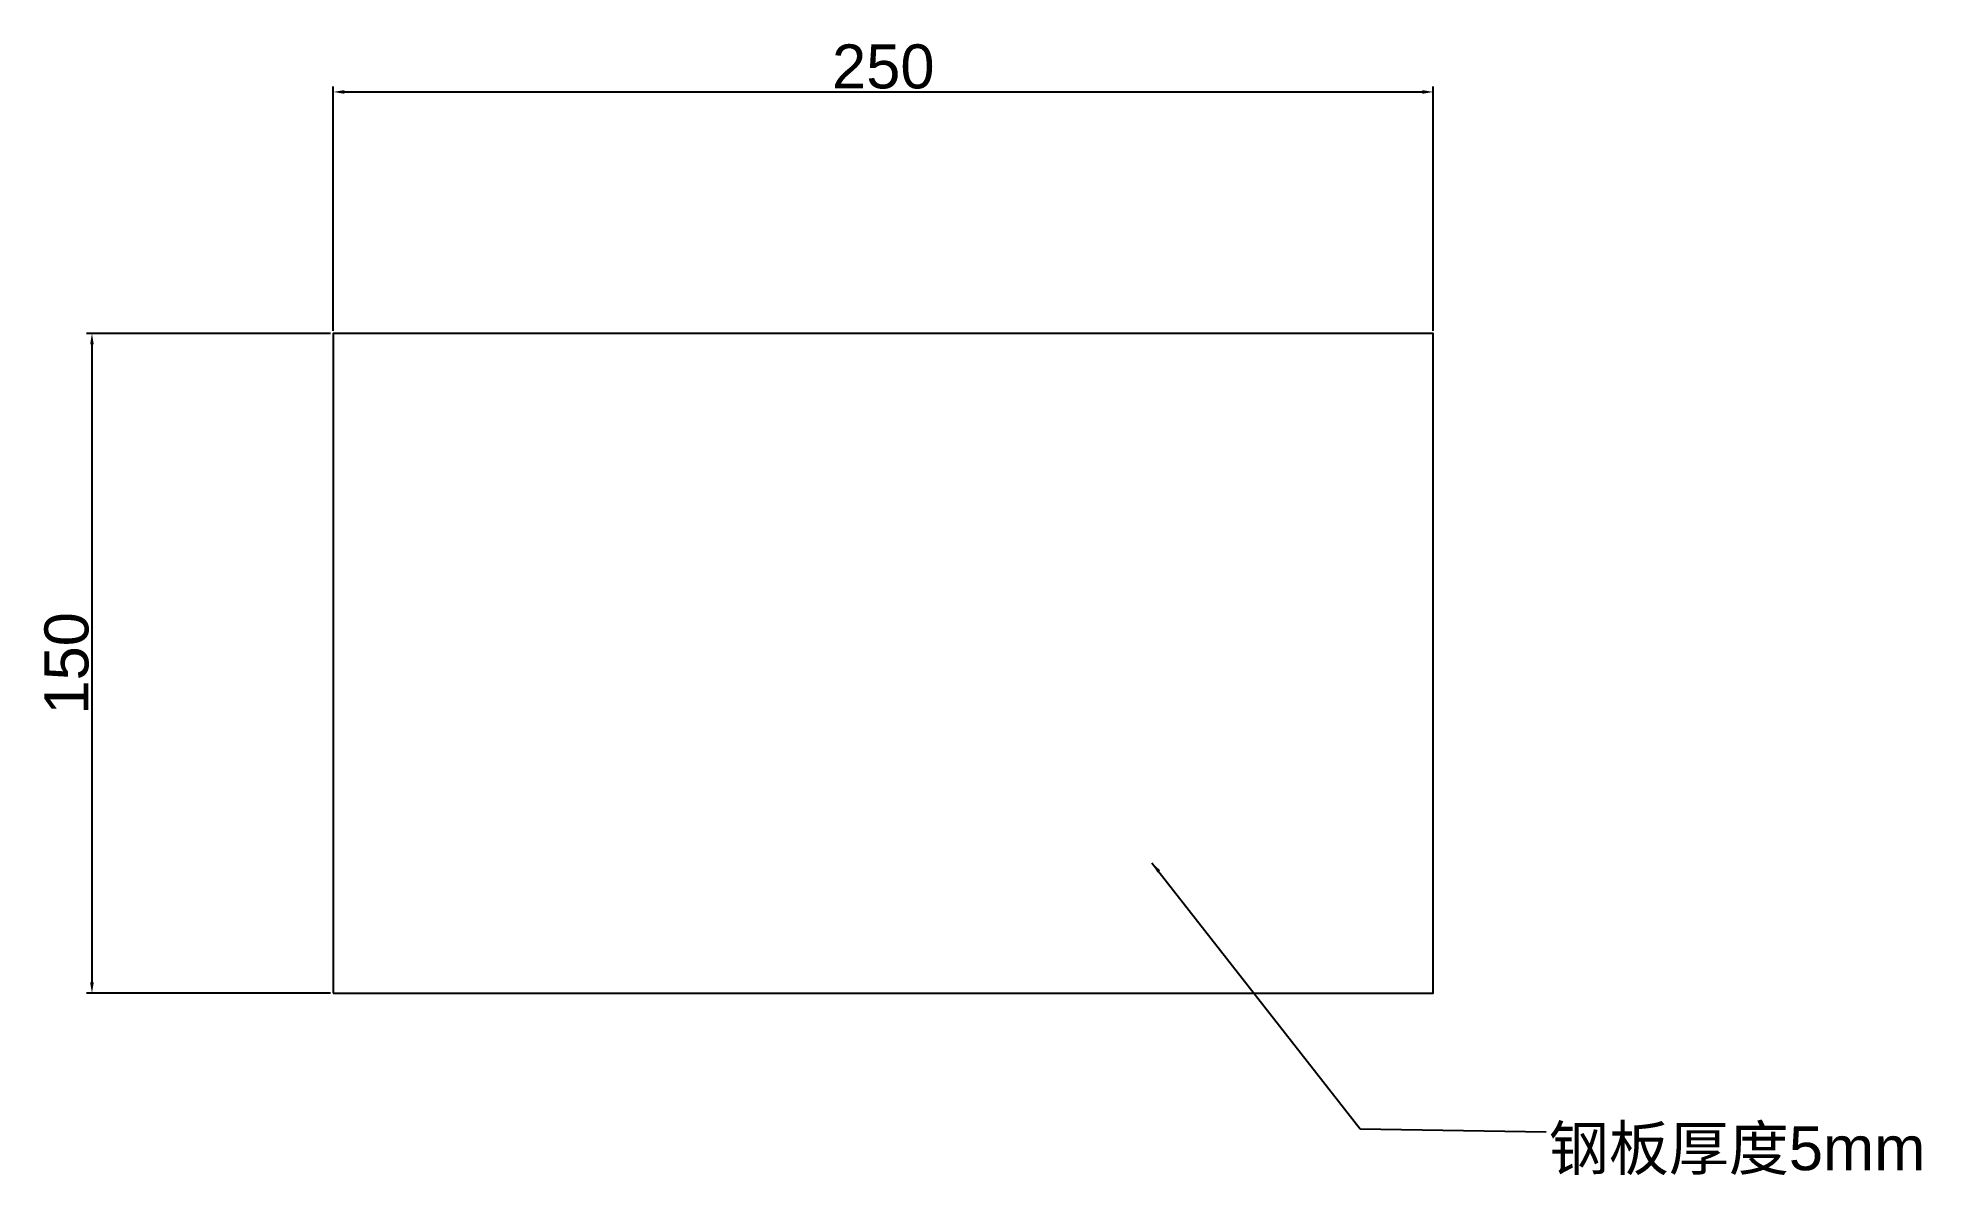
# Model space of a CAD drawing. Header units: millimetres. Extents: x -67 to 363, y -41 to 217.
import ezdxf

# ---------------------------------------------------------------- set-up
doc = ezdxf.new("R2010")
doc.units = ezdxf.units.MM
doc.styles.get("Standard").update_dxf_attribs({"font": 'arial.ttf'})
doc.dimstyles.new('ISO-25', dxfattribs={"dimtxt": 2.5, "dimasz": 2.5, "dimexe": 1.25, "dimexo": 0.625, "dimtad": 1, "dimtxsty": 'Standard', "dimcen": 2.5, "dimadec": 0, "dimazin": 0, "dimtfac": 1, "dimtmove": 0, "dimatfit": 3, "dimfxl": 1, "dimarcsym": 0})

# ---------------------------------------------------------------- blocks, each defined once
blk = doc.blocks.new('*D6')
at = {"color": 0, "lineweight": -2, "transparency": 16777216}
for p, q in [((0, 150.62), (0, 206.14)), ((2.5, 204.89), (247.5, 204.89)), ((250, 150.62), (250, 206.14))]:
    blk.add_line(p, q, dxfattribs=at)
at = {"color": 0, "transparency": 16777216}
for points in [[(2.5, 205.3), (2.5, 204.47), (0, 204.89)], [(247.5, 205.3), (247.5, 204.47), (250, 204.89)]]:
    blk.add_solid(points, dxfattribs=at)
at = {"layer": 'Defpoints', "color": 0, "transparency": 16777216}
for p in [(250, 204.89), (0, 150), (250, 150)]:
    blk.add_point(p, dxfattribs=at)
at = {"color": 0, "transparency": 16777216, "insert": (125, 210.62), "char_height": 10, "attachment_point": 5}
blk.add_mtext('250', dxfattribs=at)
blk = doc.blocks.new('*D7')
at = {"color": 0, "lineweight": -2, "transparency": 16777216}
for p, q in [((-0.62, 150), (-56.11, 150)), ((-54.86, 147.5), (-54.86, 2.5)), ((-0.62, 0), (-56.11, 0))]:
    blk.add_line(p, q, dxfattribs=at)
at = {"color": 0, "transparency": 16777216}
for points in [[(-55.27, 147.5), (-54.44, 147.5), (-54.86, 150)], [(-55.27, 2.5), (-54.44, 2.5), (-54.86, 0)]]:
    blk.add_solid(points, dxfattribs=at)
at = {"layer": 'Defpoints', "color": 0, "transparency": 16777216}
for p in [(0, 150), (-54.86, 0), (0, 0)]:
    blk.add_point(p, dxfattribs=at)
at = {"color": 0, "transparency": 16777216, "insert": (-60.59, 75), "char_height": 10, "attachment_point": 5, "rotation": 90}
blk.add_mtext('150', dxfattribs=at)

msp = doc.modelspace()

# ---------------------------------------------------------------- linework, layer by layer
at = {"color": 0}
msp.add_lwpolyline([(0, 0), (250, 0), (250, 150), (0, 150)], close=True, dxfattribs=at)

# ---------------------------------------------------------------- texts
at = {"color": 3, "insert": (276.245, -30.209), "char_height": 10, "width": 94.60785, "attachment_point": 1}
msp.add_mtext('{\\fSimSun|b0|i0|c134|p2;钢板厚度}5mm', dxfattribs=at)

# ---------------------------------------------------------------- dimensions: what is measured, and where the dimension line sits
at = {"color": 3}
dim = msp.add_linear_dim(base=(250, 204.887), p1=(0, 150), p2=(250, 150), dimstyle='ISO-25', override={"dimtxt": 10}, dxfattribs=at)
dim.commit()
dim.dimension.update_dxf_attribs({"geometry": '*D6', "text_midpoint": (125, 210.618)})
dim = msp.add_linear_dim(base=(-54.857, 0), p1=(0, 150), p2=(0, 0), angle=90, dimstyle='ISO-25', override={"dimtxt": 10}, dxfattribs=at)
dim.commit()
dim.dimension.update_dxf_attribs({"geometry": '*D7', "text_midpoint": (-60.587, 75)})

# ---------------------------------------------------------------- leaders
at = {"color": 3, "annotation_type": 0, "has_hookline": 1, "hookline_direction": 0, "text_width": 86.903}
msp.add_leader([(186.064, 29.668), (233.365, -30.839), (275.62, -31.459)], dimstyle='ISO-25', override={"dimgap": 0.625, "dimtad": 0}, dxfattribs=at)

doc.saveas('drawing.dxf')
